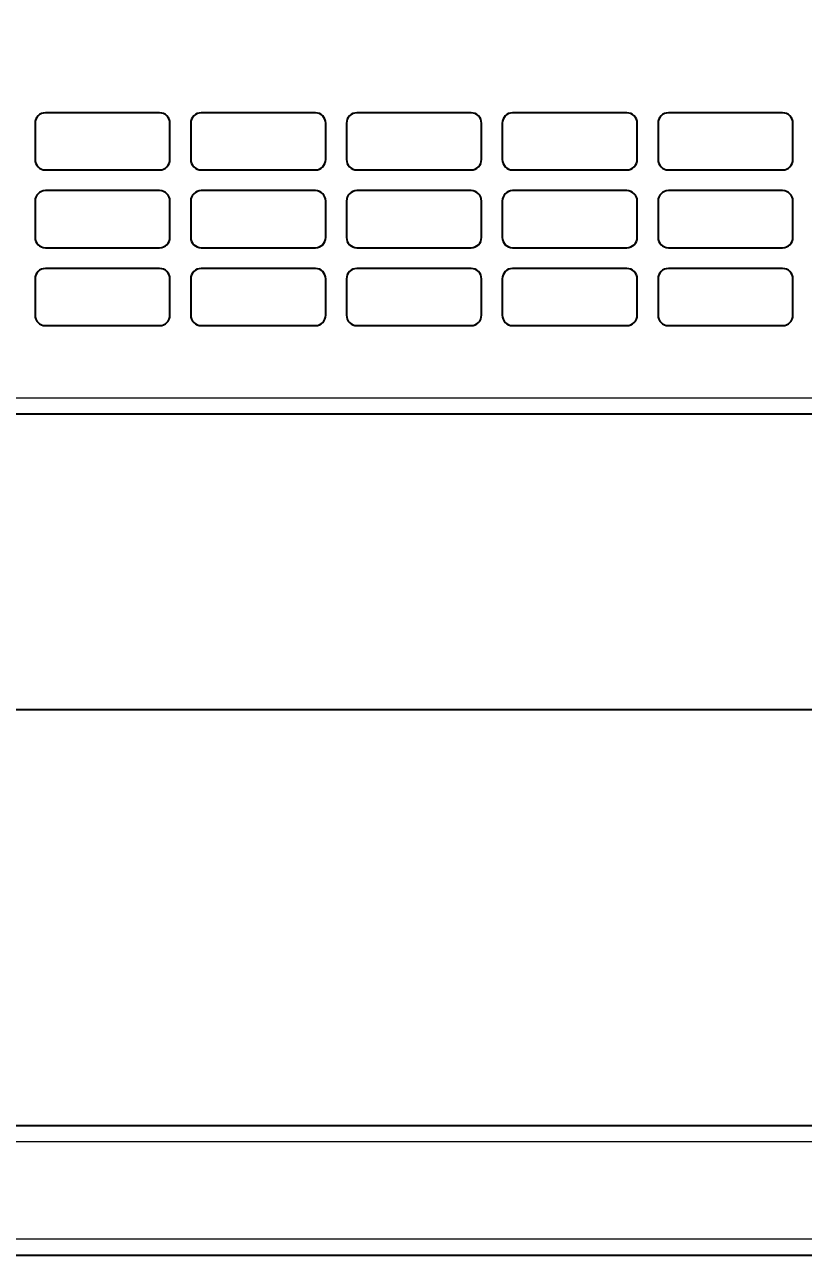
# Model space of a CAD drawing. Header units: millimetres. Extents: x -599 to 823, y -273 to 1990.
# Drawn here: x -430.4 to -280.4, y -220.4 to 16.7 of the extents above; entities that cross this region are included whole.
import ezdxf

# ---------------------------------------------------------------- set-up
doc = ezdxf.new("R2010")
doc.units = ezdxf.units.MM
doc.layers.add('FORMAT', color=7, linetype='Continuous')
doc.styles.add('SLDTEXTSTYLE0', font='TXT', dxfattribs={"width": 0.75})
doc.dimstyles.new('SLDDIMSTYLE0', dxfattribs={"dimtxt": 20, "dimasz": 10, "dimexe": 0, "dimexo": 0.0625, "dimgap": 5, "dimtad": 2, "dimdec": 1, "dimrnd": 1e-09, "dimzin": 12, "dimdsep": 46, "dimtxsty": 'SLDTEXTSTYLE0', "dimsah": 1, "dimcen": 0.09, "dimadec": 0, "dimazin": 3, "dimtfac": 1, "dimtofl": 0, "dimtmove": 0, "dimatfit": 3, "dimfxl": 0, "dimfrac": 2, "dimtolj": 1, "dimtzin": 12, "dimarcsym": 0})

# ---------------------------------------------------------------- blocks, each defined once
blk = doc.blocks.new('_D_4')
at = {"layer": 'FORMAT'}
for p, q in [((-478.4, 883.24), (-478.4, -116.25)), ((-22.4, 883.24), (-22.4, -116.25)), ((-478.4, -115.25), (-22.4, -115.25))]:
    blk.add_line(p, q, dxfattribs=at)
for points in [[(-478.4, -115.25), (-468.4, -116.79), (-468.4, -113.71)], [(-22.4, -115.25), (-32.4, -113.71), (-32.4, -116.79)]]:
    blk.add_solid(points, dxfattribs=at)
at = {"layer": 'FORMAT', "insert": (-272.57, -89.47), "char_height": 20, "attachment_point": 1, "style": 'SLDTEXTSTYLE0'}
blk.add_mtext('456', dxfattribs=at)

msp = doc.modelspace()

# ---------------------------------------------------------------- linework, layer by layer
at = {"color": 7, "linetype": 'Continuous', "lineweight": 25}
for p, q in [((-428.4, -2.25), (-428.4, -9.25)), ((-404.4, -0.25), (-426.4, -0.25)), ((-402.4, -9.25), (-402.4, -2.25)), ((-398.4, -2.25), (-398.4, -9.25)), ((-374.4, -0.25), (-396.4, -0.25)), ((-372.4, -9.25), (-372.4, -2.25)), ((-368.4, -2.25), (-368.4, -9.25)), ((-344.4, -0.25), (-366.4, -0.25)), ((-342.4, -9.25), (-342.4, -2.25)), ((-338.4, -2.25), (-338.4, -9.25)), ((-314.4, -0.25), (-336.4, -0.25)), ((-312.4, -9.25), (-312.4, -2.25)), ((-308.4, -2.25), (-308.4, -9.25)), ((-284.4, -0.25), (-306.4, -0.25)), ((-282.4, -9.25), (-282.4, -2.25)), ((-426.4, -11.25), (-404.4, -11.25)), ((-396.4, -11.25), (-374.4, -11.25)), ((-366.4, -11.25), (-344.4, -11.25)), ((-336.4, -11.25), (-314.4, -11.25)), ((-306.4, -11.25), (-284.4, -11.25)), ((-404.4, -15.25), (-426.4, -15.25)), ((-374.4, -15.25), (-396.4, -15.25)), ((-344.4, -15.25), (-366.4, -15.25)), ((-314.4, -15.25), (-336.4, -15.25)), ((-284.4, -15.25), (-306.4, -15.25)), ((-428.4, -17.25), (-428.4, -24.25)), ((-402.4, -24.25), (-402.4, -17.25)), ((-398.4, -17.25), (-398.4, -24.25)), ((-372.4, -24.25), (-372.4, -17.25)), ((-368.4, -17.25), (-368.4, -24.25)), ((-342.4, -24.25), (-342.4, -17.25)), ((-338.4, -17.25), (-338.4, -24.25)), ((-312.4, -24.25), (-312.4, -17.25)), ((-308.4, -17.25), (-308.4, -24.25)), ((-282.4, -24.25), (-282.4, -17.25)), ((-426.4, -26.25), (-404.4, -26.25)), ((-396.4, -26.25), (-374.4, -26.25)), ((-366.4, -26.25), (-344.4, -26.25)), ((-336.4, -26.25), (-314.4, -26.25)), ((-306.4, -26.25), (-284.4, -26.25)), ((-404.4, -30.25), (-426.4, -30.25)), ((-374.4, -30.25), (-396.4, -30.25)), ((-344.4, -30.25), (-366.4, -30.25)), ((-314.4, -30.25), (-336.4, -30.25)), ((-284.4, -30.25), (-306.4, -30.25)), ((-428.4, -32.25), (-428.4, -39.25)), ((-402.4, -39.25), (-402.4, -32.25)), ((-398.4, -32.25), (-398.4, -39.25)), ((-372.4, -39.25), (-372.4, -32.25)), ((-368.4, -32.25), (-368.4, -39.25)), ((-342.4, -39.25), (-342.4, -32.25)), ((-338.4, -32.25), (-338.4, -39.25)), ((-312.4, -39.25), (-312.4, -32.25)), ((-308.4, -32.25), (-308.4, -39.25)), ((-282.4, -39.25), (-282.4, -32.25)), ((-426.4, -41.25), (-404.4, -41.25)), ((-396.4, -41.25), (-374.4, -41.25)), ((-366.4, -41.25), (-344.4, -41.25)), ((-336.4, -41.25), (-314.4, -41.25)), ((-306.4, -41.25), (-284.4, -41.25)), ((-450.45, -58.26), (-49.85, -58.26)), ((-35.9, -195.44), (-464.9, -195.44)), ((-38.75, -220.44), (-461.95, -220.44))]:
    msp.add_line(p, q, dxfattribs=at)
at = {"color": 8, "linetype": 'Continuous', "lineweight": 18}
for p, q in [((-450.45, -55.16), (-49.85, -55.16)), ((-35.9, -198.54), (-464.9, -198.54)), ((-38.42, -217.34), (-462.28, -217.34))]:
    msp.add_line(p, q, dxfattribs=at)
at = {"color": 7, "linetype": 'Continuous', "lineweight": 25}
for centre, start, end in [((-426.4, -2.25), 90, 180), ((-404.4, -2.25), 0, 90), ((-396.4, -2.25), 90, 180), ((-374.4, -2.25), 0, 90), ((-366.4, -2.25), 90, 180), ((-344.4, -2.25), 0, 90), ((-336.4, -2.25), 90, 180), ((-314.4, -2.25), 0, 90), ((-306.4, -2.25), 90, 180), ((-284.4, -2.25), 0, 90), ((-426.4, -9.25), 180, 270), ((-404.4, -9.25), 270, 0), ((-396.4, -9.25), 180, 270), ((-374.4, -9.25), 270, 0), ((-366.4, -9.25), 180, 270), ((-344.4, -9.25), 270, 0), ((-336.4, -9.25), 180, 270), ((-314.4, -9.25), 270, 0), ((-306.4, -9.25), 180, 270), ((-284.4, -9.25), 270, 0), ((-426.4, -17.25), 90, 180), ((-404.4, -17.25), 0, 90), ((-396.4, -17.25), 90, 180), ((-374.4, -17.25), 0, 90), ((-366.4, -17.25), 90, 180), ((-344.4, -17.25), 0, 90), ((-336.4, -17.25), 90, 180), ((-314.4, -17.25), 0, 90), ((-306.4, -17.25), 90, 180), ((-284.4, -17.25), 0, 90), ((-426.4, -24.25), 180, 270), ((-404.4, -24.25), 270, 0), ((-396.4, -24.25), 180, 270), ((-374.4, -24.25), 270, 0), ((-366.4, -24.25), 180, 270), ((-344.4, -24.25), 270, 0), ((-336.4, -24.25), 180, 270), ((-314.4, -24.25), 270, 0), ((-306.4, -24.25), 180, 270), ((-284.4, -24.25), 270, 0), ((-426.4, -32.25), 90, 180), ((-404.4, -32.25), 0, 90), ((-396.4, -32.25), 90, 180), ((-374.4, -32.25), 0, 90), ((-366.4, -32.25), 90, 180), ((-344.4, -32.25), 0, 90), ((-336.4, -32.25), 90, 180), ((-314.4, -32.25), 0, 90), ((-306.4, -32.25), 90, 180), ((-284.4, -32.25), 0, 90), ((-426.4, -39.25), 180, 270), ((-404.4, -39.25), 270, 0), ((-396.4, -39.25), 180, 270), ((-374.4, -39.25), 270, 0), ((-366.4, -39.25), 180, 270), ((-344.4, -39.25), 270, 0), ((-336.4, -39.25), 180, 270), ((-314.4, -39.25), 270, 0), ((-306.4, -39.25), 180, 270), ((-284.4, -39.25), 270, 0)]:
    msp.add_arc(centre, 2, start, end, dxfattribs=at)

# ---------------------------------------------------------------- dimensions: what is measured, and where the dimension line sits
at = {"layer": 'FORMAT'}
dim = msp.add_linear_dim(base=(-22.4, -115.25), p1=(-478.4, 883.25), p2=(-22.4, 883.25), angle=0, dimstyle='SLDDIMSTYLE0', dxfattribs=at)
dim.commit()
dim.dimension.update_dxf_attribs({"geometry": '_D_4', "text_midpoint": (-250.4, -115.25), "dimtype": 160})

doc.saveas('drawing.dxf')
